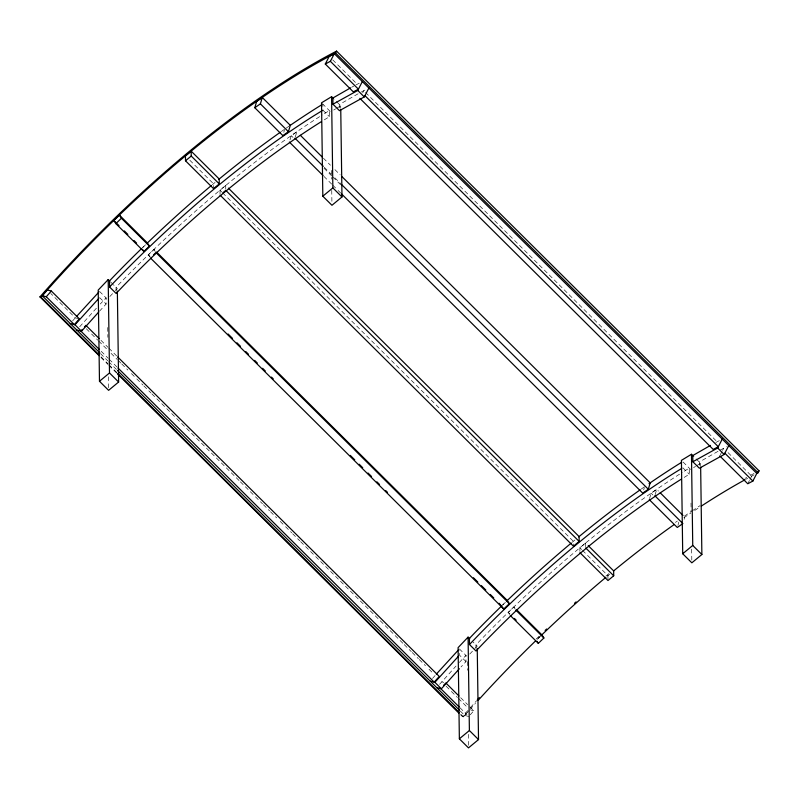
<?xml version="1.0" encoding="UTF-8"?>
<svg xmlns="http://www.w3.org/2000/svg" width="799" height="799" viewBox="0 0 799 799"><rect width="100%" height="100%" fill="white"/><g stroke="black" fill="none" stroke-linecap="round" stroke-linejoin="round"><path stroke-width="0.6" stroke-dasharray="4 3" d="M283.775 132.394L284.404 130.267M289.987 139.935L291.236 135.68L296.829 131.795L298.596 133.553M295.26 137.108L296.829 131.795M643.674 489.937L644.294 487.809M649.567 498.546L651.125 493.233L656.718 489.348L658.466 491.085M655.15 494.661L656.718 489.348M677.912 525.333L678.85 522.146M684.124 519.32L684.753 517.203M362.646 92.904L363.765 90.716M720.299 454.811L721.976 451.535M722.536 450.446L723.654 448.269M747.774 483.755L749.452 480.479M750.011 479.39L751.689 476.124L753.727 475.045M460.663 714.865L462.431 716.623L463.69 715.195A420.604 132.424 -45.2 0 1 467.735 710.611M72.579 320.938L75.675 317.443M79.67 326.771L96.959 307.575M432.479 678.491L435.565 674.995M439.57 684.324L456.019 666.046M462.431 716.623L463.45 716.863L469.043 710.541M470.202 714.845L473.807 710.76L468.554 705.537M99.495 311.191L106.117 304.049L106.027 297.857L100.255 304.039M459.325 662.471L465.917 655.41L466.007 661.602L461.003 666.965M109.833 296.529L114.826 291.275M115.655 290.397L117.323 288.649L113.578 284.923M469.722 654.081L474.716 648.828M475.545 647.949L477.213 646.201L473.068 642.076M142.661 247.55L145.837 244.484A418.296 131.705 -45.2 0 0 142.522 247.65M149.723 256.898L148.384 254.791L153.947 249.438L155.725 251.196M502.551 605.103L505.727 602.037A418.296 131.705 -45.2 0 0 502.411 605.203M509.612 614.441L508.274 612.344L513.847 606.98L515.595 608.728M537.108 639.43L540.284 636.364M220.045 193.897L219.995 190.232L225.718 185.478L227.495 187.246M579.934 551.45L579.884 547.774L585.617 543.03L587.365 544.768M607.969 579.295L607.919 575.63L609.827 574.052M324.374 113.648L329.348 110.592L329.438 116.674L321.148 121.768M684.264 471.2L689.237 468.134L689.327 474.226L681.048 479.32M333.672 110.052L335.68 108.834M336.679 108.225L340.704 105.778L332.883 98.007M693.562 467.605L695.569 466.386M696.578 465.777L700.593 463.33L692.773 455.56M351.64 87.271L353.777 86.072M358.152 93.753L339.405 104.489L339.455 108.205M718.051 451.295L699.295 462.032L699.345 465.747M355.915 84.944L359.28 83.166M361.368 91.985L365.802 89.638M715.804 442.496L720.199 440.179M720.189 450.107L726.611 446.711M78.352 318.621L75.316 317.842L50.786 293.473M441.737 681.867L443.755 682.386M470.781 709.981L473.807 710.76M460.294 711.05L464.708 715.435L468.753 716.473M332.714 59.865L357.243 84.245M365.533 92.474L717.132 441.787M728.039 452.624L751.689 476.124M322.357 103.64L330.656 111.88M683.075 462.012L690.546 469.432M322.916 110.202L329.438 116.674M682.805 467.755L689.327 474.226M323.395 158.192L330.476 165.233M334.911 169.628L340.224 174.911M324.174 167.211L331.255 174.252M334.801 177.768L341.003 183.93M291.236 135.68L293.013 137.438M324.004 168.229L331.975 176.15M332.863 177.028L340.833 184.949M651.125 493.233L652.883 494.971M323.895 176.369L331.865 184.289M332.754 185.168L337.178 189.573M338.067 190.452L340.724 193.088M189.822 160.249L213.473 183.75L213.543 188.644M219.995 190.232L221.762 191.99M222.651 192.869L573.362 541.303L573.432 546.196M579.884 547.774L581.642 549.522M582.511 550.391L607.919 575.63M148.384 254.791L150.152 256.559M508.274 612.344L510.022 614.081M110.681 282.057L113.168 284.524M99.505 291.375L106.497 298.327M459.395 648.928L466.396 655.879M99.595 297.568L106.117 304.049M466.007 661.602L459.485 655.12L459.415 650.166M100.934 340.314L108.025 347.355M108.904 348.234L116.874 356.154M460.663 697.707L467.675 704.668M86.272 328.719L90.696 333.113M91.585 334.002L97.778 340.154M98.667 341.033L107.525 349.832M111.071 353.358L117.263 359.51M118.152 360.399L120.809 363.036M121.698 363.915L127.89 370.077M131.435 373.592L135.86 377.997M136.749 378.876L142.951 385.028M143.84 385.907L150.921 392.948M151.81 393.827L239.48 480.938M240.369 481.817L254.541 495.899M255.43 496.778L262.511 503.819M263.4 504.698L269.593 510.851M270.481 511.73L276.684 517.892M280.229 521.417L284.654 525.812M285.543 526.691L291.735 532.853M292.624 533.732L299.705 540.773M300.594 541.652L314.766 555.724M315.655 556.603L403.325 643.714M404.214 644.593L411.295 651.634M412.184 652.513L418.386 658.676M419.275 659.555L425.468 665.717M429.013 669.232L433.438 673.637M446.112 686.221L450.496 690.576M451.365 691.445L457.497 697.537M458.376 698.406L467.135 707.115M101.193 351.31L108.284 358.352M109.163 359.23L117.133 367.15M459.994 707.774L467.006 714.735M100.564 353.657L107.785 360.828M108.664 361.707L116.644 369.627M101.074 356.843L108.145 363.875M109.024 364.743L116.984 372.654M460.793 714.236L463.45 716.863M100.934 357.483L108.005 364.504M108.894 365.383L116.844 373.283M513.847 606.98L515.185 609.088M153.947 249.438L155.296 251.535M700.593 463.33L700.633 465.797M691.015 503.05L691.135 511.769M691.654 549.123L691.814 560.329M585.617 543.03L585.667 546.696M475.964 648.558L475.914 644.903L480.858 639.739A418.296 131.705 -45.2 0 1 682.216 472.489M467.295 661.632L467.415 670.261M468.304 734.331L468.464 745.417M340.704 105.778L340.744 108.245M331.465 170.407L331.595 179.126M331.745 190.332L331.925 202.776M322.826 104.11L322.866 106.547M225.718 185.478L225.767 189.153M116.065 291.006L116.015 287.35L120.969 282.187A418.296 131.705 -45.2 0 1 322.327 114.936M107.725 327.49L107.865 337.348M108.414 376.778L108.574 387.875M470.451 707.564A420.604 132.424 -45.2 0 1 476.613 700.703M536.189 639.02A420.604 132.424 -45.2 0 1 539.155 636.144M605.852 576.129A420.604 132.424 -45.2 0 1 608.908 573.572M675.365 522.446A420.604 132.424 -45.2 0 1 677.372 521.038M684.344 516.194A420.604 132.424 -45.2 0 1 691.285 511.47M692.274 510.801A420.604 132.424 -45.2 0 1 700.144 505.577M744.988 478.391A420.604 132.424 -45.2 0 1 746.835 477.373M750.511 475.365A420.604 132.424 -45.2 0 1 754.166 473.417M464.708 715.435A417.707 131.515 -45.2 0 1 467.385 712.398M470.082 709.362A417.707 131.515 -45.2 0 1 475.505 703.31M538.186 638.361A417.707 131.515 -45.2 0 1 540.404 636.214M607.42 576.059A417.707 131.515 -45.2 0 1 609.697 574.161M683.854 517.802A417.707 131.515 -45.2 0 1 690.745 513.108M694.661 510.481A417.707 131.515 -45.2 0 1 700.513 506.626M745.916 479.25A417.707 131.515 -45.2 0 1 747.734 478.251M751.38 476.284A417.707 131.515 -45.2 0 1 754.086 474.846M212.314 184.729A418.296 131.705 -45.2 0 1 215.091 182.412M281.338 131.525A418.296 131.705 -45.2 0 1 285.233 128.799M286.212 128.12A418.296 131.705 -45.2 0 1 289.128 126.102M572.204 542.271A418.296 131.705 -45.2 0 1 574.98 539.964M641.227 489.078A418.296 131.705 -45.2 0 1 646.101 485.672"/><path stroke-width="1.2" d="M254.801 107.725L256.679 101.353L262.272 97.468L290.307 125.323L288.429 131.695L282.836 135.58L254.801 107.725L260.394 103.84L262.272 97.468M341.612 193.967L642.726 493.133L648.319 489.248L650.196 482.866L341.992 176.669M756.793 473.427L334.302 53.693L330.387 61.323L358.421 89.178L353.328 91.875L325.293 64.02L329.208 56.389L335.58 53.024L336.569 51.116L759.05 470.851L758.061 472.758L756.793 473.427L752.868 481.058L747.774 483.755L719.739 455.899M368.858 88.02L364.284 96.929L339.485 110.671L332.963 104.2L357.772 90.447L362.337 81.548M728.758 445.572L724.184 454.481L699.375 468.224L692.863 461.752L717.662 447.999L722.236 439.1M99.166 355.725L39.95 296.888L41.208 295.46A420.604 132.424 -45.2 0 1 335.3 51.785L336.569 51.116M39.95 296.888L40.969 297.138L47.281 289.987L51.326 291.026L79.361 318.881L74.307 324.594L46.272 296.739L42.227 295.71A417.707 131.515 -45.2 0 1 334.302 53.693M46.272 296.739L51.326 291.026M76.444 316.574L98.686 292.264M70.262 323.555L74.976 324.764L98.756 298.466M82.267 329.438L80.829 331.076L99.426 349.553M84.434 326.991L85.883 325.353L99.166 338.556M76.784 330.037L81.498 331.245L98.686 312.079M436.334 674.116L458.576 649.817M430.162 681.108L434.876 682.316L458.656 656.019M443.605 685.352L445.053 683.724M436.673 687.589L441.388 688.798L459.385 668.733M109.853 281.228L108.195 279.58L98.207 290.087L99.475 381.273L108.604 390.331L118.622 382.032L117.353 291.136M469.742 638.781L468.084 637.133L458.097 647.639L459.365 738.815L468.494 747.884L478.521 739.584L477.253 648.688M321.148 121.768A404.743 127.431 -45.2 0 0 124.334 284.853L116.105 293.443L109.583 286.961L117.813 278.372A404.743 127.431 -45.2 0 1 314.636 115.296L322.916 110.202M681.048 479.32A404.743 127.431 -45.2 0 0 484.224 642.396L475.994 650.995L469.472 644.513L477.712 635.924A404.743 127.431 -45.2 0 1 674.526 472.848L681.767 468.384M113.828 220.464L119.391 215.101L147.425 242.956L149.443 246.112L143.88 251.465L115.845 223.62L113.828 220.464L119.081 225.688M115.845 223.62L121.408 218.257L119.391 215.101M153.578 254.881L155.965 252.584L509.333 603.654L503.769 609.018L150.392 257.947M510.291 615.5L538.326 643.345L543.889 637.992L541.882 634.835L516.474 609.597M191.171 151.151L185.438 155.895L185.508 160.789L213.543 188.644L219.266 183.9L219.206 179.006L191.171 151.151L191.231 156.045L219.266 183.9M185.508 160.789L191.231 156.045M222.921 192.749L225.787 190.372L579.165 541.442L573.432 546.196L220.065 195.116M99.475 381.273L109.503 372.963L108.195 279.58M322.826 196.204L332.853 187.895L331.575 96.709L321.528 102.811L322.826 196.204L331.955 205.273L341.982 196.963L340.754 109.473M588.244 545.647L613.652 570.886L613.712 575.779L607.989 580.523L579.954 552.668M459.365 738.815L469.393 730.516L468.084 637.133M682.716 553.747L692.743 545.447L691.465 454.261L681.417 460.364L682.716 553.747L691.844 562.816L701.872 554.516L700.653 467.025M321.837 104.719L317.852 107.176A418.296 131.705 -45.2 0 0 290.097 125.443M681.727 462.271L677.742 464.718A418.296 131.705 -45.2 0 0 649.018 483.655M350.561 87.87L332.883 98.007L332.963 104.2M710.461 445.423L692.773 455.56L692.863 461.752M325.293 64.02L330.387 61.323M757.782 471.51L759.05 470.851M335.58 53.024L758.061 472.758M364.943 95.66L718.311 446.731L713.217 449.428L359.85 98.347M724.833 453.203L752.868 481.058M357.772 90.447L364.284 96.929M717.662 447.999L724.184 454.481M331.575 96.709L333.233 98.357M691.465 454.261L693.133 455.909M300.364 135.311L322.506 157.313M660.224 492.823L683.005 515.455M260.394 103.84L288.429 131.695M294.941 138.177L323.285 166.332M341.882 184.809L648.319 489.248M654.84 495.72L682.875 523.575L677.282 527.46L649.247 499.605M289.358 142.052L323.016 175.49M332.853 187.895L341.982 196.963M692.743 545.447L701.872 554.516M228.374 188.125L579.095 536.558L579.165 541.442M585.677 547.924L613.712 575.779M156.604 252.075L507.325 600.508L509.333 603.654M121.408 218.257L149.443 246.112M515.854 610.136L543.889 637.992M124.344 230.911L127.84 234.387M133.982 240.489L136.609 243.096M228.095 333.982L232.519 338.386M236.943 342.781L240.489 346.307M245.802 351.58L248.459 354.217M254.661 360.379L257.318 363.016M262.631 368.299L265.288 370.936M271.49 377.098L273.258 378.856M350.312 455.41L354.736 459.805M359.17 464.209L362.706 467.725M368.019 473.008L371.565 476.524M376.878 481.807L379.535 484.444M385.737 490.606L387.505 492.364M473.417 577.707L477.842 582.111M481.388 585.627L485.812 590.032M490.236 594.426L493.782 597.952M499.095 603.225L503.769 609.018M514.406 618.436L516.164 620.174M117.763 357.033L439.25 676.433L434.197 682.146L118.022 368.029M445.772 682.905L458.916 695.959M74.976 324.764L81.498 331.245M434.876 682.316L441.388 688.798M440.718 688.618L459.115 706.905M42.227 295.71L99.815 352.908M117.523 370.506L459.455 710.211M40.969 297.138L99.306 355.086M117.862 373.533L459.026 712.478M117.733 374.162L458.896 713.108M109.503 372.963L118.622 382.032M469.393 730.516L478.521 739.584M536.978 641.247L538.326 643.345M142.532 249.368L143.88 251.465M469.472 644.513L469.393 638.421L474.336 633.267A418.296 131.705 -45.2 0 1 501.582 606.012M109.583 286.961L109.503 280.878L114.447 275.715A418.296 131.705 -45.2 0 1 141.683 248.459M478.231 700.284A417.707 131.515 -45.2 0 1 535.24 641.217M541.143 635.505A417.707 131.515 -45.2 0 1 605.892 577.327M613.502 571.015A417.707 131.515 -45.2 0 1 673.947 524.713M701.482 505.987A417.707 131.515 -45.2 0 1 744.998 479.75M477.303 699.944A420.604 132.424 -45.2 0 1 479.37 697.667M545.128 630.431A420.604 132.424 -45.2 0 1 546.616 629.003M574.541 603.245A420.604 132.424 -45.2 0 1 576.059 601.887M146.716 243.605A418.296 131.705 -45.2 0 1 211.385 185.498M218.786 179.356A418.296 131.705 -45.2 0 1 280.359 132.215M506.606 601.148A418.296 131.705 -45.2 0 1 571.275 543.05M578.676 536.908A418.296 131.705 -45.2 0 1 640.259 489.767"/></g></svg>
